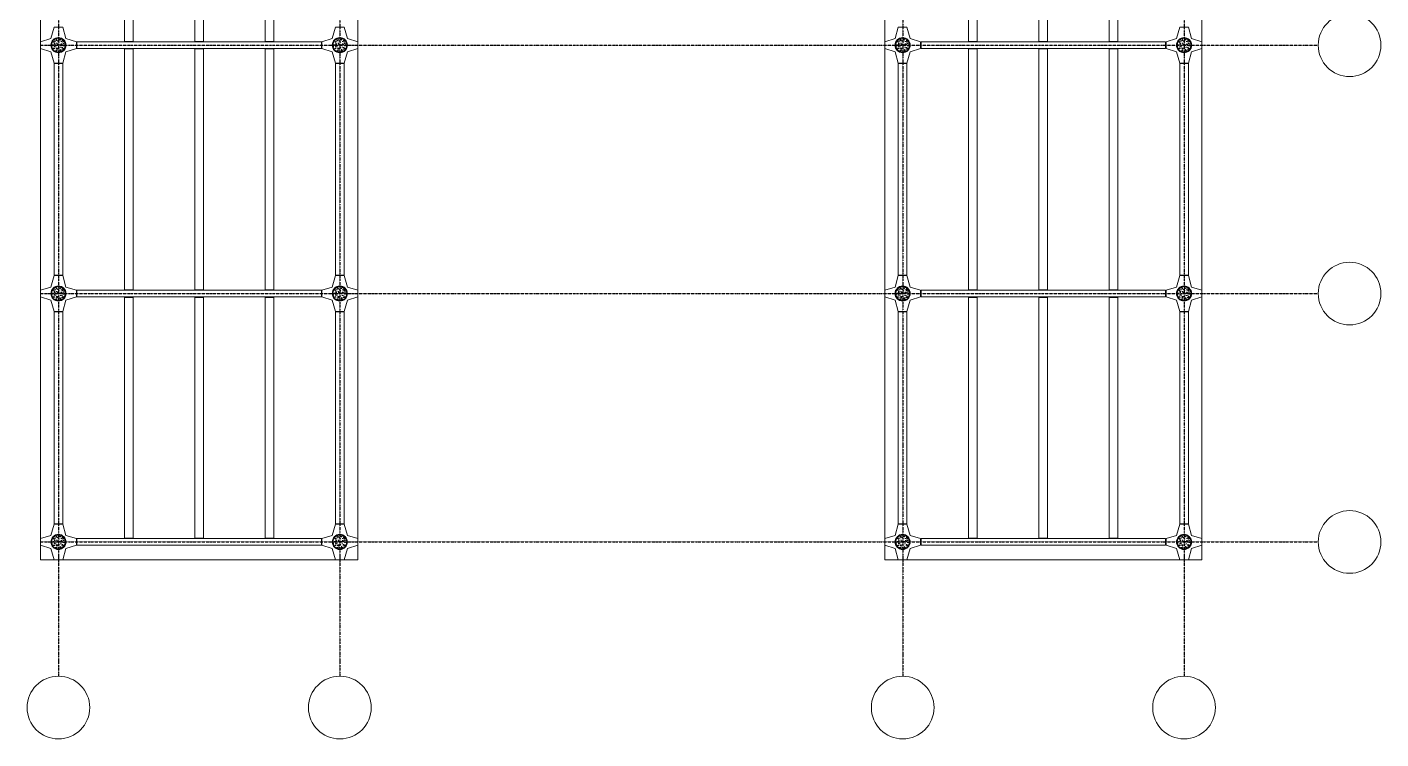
# Model space of a CAD drawing. Header units: millimetres. Extents: x -6949 to 305728, y -55091 to 76684.
# Drawn here: x 164678 to 205569, y -4653 to 16840 of the extents above; entities that cross this region are included whole.
import ezdxf

# ---------------------------------------------------------------- set-up
doc = ezdxf.new("R2010")
doc.units = ezdxf.units.MM
doc.linetypes.add('TRATTO-PUNTO', pattern=[1, 0.5, -0.25, 0, -0.25])
for name, color, linetype, lineweight in [('armatura', 1, 'Continuous', 15), ('cemento', 253, 'Continuous', 9), ('piastra', 30, 'Continuous', 18), ('S-BEAM', 5, 'Continuous', 18), ('S-COLS', 7, 'Continuous', 18), ('solaio', 252, 'Continuous', 9)]:
    doc.layers.add(name, color=color, linetype=linetype, lineweight=lineweight)
doc.layers.add('griglie', color=6, linetype='TRATTO-PUNTO')

# ---------------------------------------------------------------- blocks, each defined once
blk = doc.blocks.new('*U84')
blk.add_circle((0, 0), 8)
blk = doc.blocks.new('*U85')
at = {"layer": 'armatura', "color": 0, "linetype": 'ByBlock', "lineweight": -2, "transparency": 16777216}
for p, rotation in [((17391, -55181), 323.9999999999998), ((17476, -55119), 287.9999999999999), ((17582, -55119), 251.9999999999999), ((17667, -55181), 215.9999999999999), ((17391, -55381), 35.99999999999999), ((17476, -55443), 71.99999999999996), ((17582, -55443), 108), ((17667, -55381), 143.9999999999999), ((17700, -55281), 180)]:
    blk.add_blockref('*U84', p, dxfattribs=dict(at, rotation=rotation))
blk.add_blockref('*U84', (17359, -55281), dxfattribs=at)
blk = doc.blocks.new('*U252')
blk.add_circle((0, 0), 8)
blk = doc.blocks.new('*U253')
at = {"layer": 'armatura', "color": 0, "linetype": 'ByBlock', "lineweight": -2, "transparency": 16777216}
for p, rotation in [((17391, -55181), 323.9999999999998), ((17476, -55119), 287.9999999999999), ((17582, -55119), 251.9999999999999), ((17667, -55181), 215.9999999999999), ((17391, -55381), 35.99999999999999), ((17476, -55443), 71.99999999999996), ((17582, -55443), 108), ((17667, -55381), 143.9999999999999), ((17700, -55281), 180)]:
    blk.add_blockref('*U252', p, dxfattribs=dict(at, rotation=rotation))
blk.add_blockref('*U252', (17359, -55281), dxfattribs=at)
blk = doc.blocks.new('*U254')
blk.add_circle((0, 0), 8)
blk = doc.blocks.new('*U255')
at = {"layer": 'armatura', "color": 0, "linetype": 'ByBlock', "lineweight": -2, "transparency": 16777216}
for p, rotation in [((17391, -55181), 323.9999999999998), ((17476, -55119), 287.9999999999999), ((17582, -55119), 251.9999999999999), ((17667, -55181), 215.9999999999999), ((17391, -55381), 35.99999999999999), ((17476, -55443), 71.99999999999996), ((17582, -55443), 108), ((17667, -55381), 143.9999999999999), ((17700, -55281), 180)]:
    blk.add_blockref('*U254', p, dxfattribs=dict(at, rotation=rotation))
blk.add_blockref('*U254', (17359, -55281), dxfattribs=at)
blk = doc.blocks.new('*U256')
blk.add_circle((0, 0), 8)
blk = doc.blocks.new('*U257')
at = {"layer": 'armatura', "color": 0, "linetype": 'ByBlock', "lineweight": -2, "transparency": 16777216}
for p, rotation in [((17391, -55181), 323.9999999999998), ((17476, -55119), 287.9999999999999), ((17582, -55119), 251.9999999999999), ((17667, -55181), 215.9999999999999), ((17391, -55381), 35.99999999999999), ((17476, -55443), 71.99999999999996), ((17582, -55443), 108), ((17667, -55381), 143.9999999999999), ((17700, -55281), 180)]:
    blk.add_blockref('*U256', p, dxfattribs=dict(at, rotation=rotation))
blk.add_blockref('*U256', (17359, -55281), dxfattribs=at)
blk = doc.blocks.new('*U258')
blk.add_circle((0, 0), 8)
blk = doc.blocks.new('*U259')
at = {"layer": 'armatura', "color": 0, "linetype": 'ByBlock', "lineweight": -2, "transparency": 16777216}
for p, rotation in [((17391, -55181), 323.9999999999998), ((17476, -55119), 287.9999999999999), ((17582, -55119), 251.9999999999999), ((17667, -55181), 215.9999999999999), ((17391, -55381), 35.99999999999999), ((17476, -55443), 71.99999999999996), ((17582, -55443), 108), ((17667, -55381), 143.9999999999999), ((17700, -55281), 180)]:
    blk.add_blockref('*U258', p, dxfattribs=dict(at, rotation=rotation))
blk.add_blockref('*U258', (17359, -55281), dxfattribs=at)
blk = doc.blocks.new('*U260')
blk.add_circle((0, 0), 8)
blk = doc.blocks.new('*U261')
at = {"layer": 'armatura', "color": 0, "linetype": 'ByBlock', "lineweight": -2, "transparency": 16777216}
for p, rotation in [((17391, -55181), 323.9999999999998), ((17476, -55119), 287.9999999999999), ((17582, -55119), 251.9999999999999), ((17667, -55181), 215.9999999999999), ((17391, -55381), 35.99999999999999), ((17476, -55443), 71.99999999999996), ((17582, -55443), 108), ((17667, -55381), 143.9999999999999), ((17700, -55281), 180)]:
    blk.add_blockref('*U260', p, dxfattribs=dict(at, rotation=rotation))
blk.add_blockref('*U260', (17359, -55281), dxfattribs=at)
blk = doc.blocks.new('*U288')
blk.add_circle((0, 0), 8)
blk = doc.blocks.new('*U289')
at = {"layer": 'armatura', "color": 0, "linetype": 'ByBlock', "lineweight": -2, "transparency": 16777216}
for p, rotation in [((17391, -55181), 323.9999999999998), ((17476, -55119), 287.9999999999999), ((17582, -55119), 251.9999999999999), ((17667, -55181), 215.9999999999999), ((17391, -55381), 35.99999999999999), ((17476, -55443), 71.99999999999996), ((17582, -55443), 108), ((17667, -55381), 143.9999999999999), ((17700, -55281), 180)]:
    blk.add_blockref('*U288', p, dxfattribs=dict(at, rotation=rotation))
blk.add_blockref('*U288', (17359, -55281), dxfattribs=at)
blk = doc.blocks.new('*U274')
blk.add_circle((0, 0), 8)
blk = doc.blocks.new('*U275')
at = {"layer": 'armatura', "color": 0, "linetype": 'ByBlock', "lineweight": -2, "transparency": 16777216}
for p, rotation in [((17391, -55181), 323.9999999999998), ((17476, -55119), 287.9999999999999), ((17582, -55119), 251.9999999999999), ((17667, -55181), 215.9999999999999), ((17391, -55381), 35.99999999999999), ((17476, -55443), 71.99999999999996), ((17582, -55443), 108), ((17667, -55381), 143.9999999999999), ((17700, -55281), 180)]:
    blk.add_blockref('*U274', p, dxfattribs=dict(at, rotation=rotation))
blk.add_blockref('*U274', (17359, -55281), dxfattribs=at)
blk = doc.blocks.new('*U276')
blk.add_circle((0, 0), 8)
blk = doc.blocks.new('*U277')
at = {"layer": 'armatura', "color": 0, "linetype": 'ByBlock', "lineweight": -2, "transparency": 16777216}
for p, rotation in [((17391, -55181), 323.9999999999998), ((17476, -55119), 287.9999999999999), ((17582, -55119), 251.9999999999999), ((17667, -55181), 215.9999999999999), ((17391, -55381), 35.99999999999999), ((17476, -55443), 71.99999999999996), ((17582, -55443), 108), ((17667, -55381), 143.9999999999999), ((17700, -55281), 180)]:
    blk.add_blockref('*U276', p, dxfattribs=dict(at, rotation=rotation))
blk.add_blockref('*U276', (17359, -55281), dxfattribs=at)
blk = doc.blocks.new('*U278')
blk.add_circle((0, 0), 8)
blk = doc.blocks.new('*U279')
at = {"layer": 'armatura', "color": 0, "linetype": 'ByBlock', "lineweight": -2, "transparency": 16777216}
for p, rotation in [((17391, -55181), 323.9999999999998), ((17476, -55119), 287.9999999999999), ((17582, -55119), 251.9999999999999), ((17667, -55181), 215.9999999999999), ((17391, -55381), 35.99999999999999), ((17476, -55443), 71.99999999999996), ((17582, -55443), 108), ((17667, -55381), 143.9999999999999), ((17700, -55281), 180)]:
    blk.add_blockref('*U278', p, dxfattribs=dict(at, rotation=rotation))
blk.add_blockref('*U278', (17359, -55281), dxfattribs=at)
blk = doc.blocks.new('*U280')
blk.add_circle((0, 0), 8)
blk = doc.blocks.new('*U281')
at = {"layer": 'armatura', "color": 0, "linetype": 'ByBlock', "lineweight": -2, "transparency": 16777216}
for p, rotation in [((17391, -55181), 323.9999999999998), ((17476, -55119), 287.9999999999999), ((17582, -55119), 251.9999999999999), ((17667, -55181), 215.9999999999999), ((17391, -55381), 35.99999999999999), ((17476, -55443), 71.99999999999996), ((17582, -55443), 108), ((17667, -55381), 143.9999999999999), ((17700, -55281), 180)]:
    blk.add_blockref('*U280', p, dxfattribs=dict(at, rotation=rotation))
blk.add_blockref('*U280', (17359, -55281), dxfattribs=at)
blk = doc.blocks.new('*U282')
blk.add_circle((0, 0), 8)
blk = doc.blocks.new('*U283')
at = {"layer": 'armatura', "color": 0, "linetype": 'ByBlock', "lineweight": -2, "transparency": 16777216}
for p, rotation in [((17391, -55181), 323.9999999999998), ((17476, -55119), 287.9999999999999), ((17582, -55119), 251.9999999999999), ((17667, -55181), 215.9999999999999), ((17391, -55381), 35.99999999999999), ((17476, -55443), 71.99999999999996), ((17582, -55443), 108), ((17667, -55381), 143.9999999999999), ((17700, -55281), 180)]:
    blk.add_blockref('*U282', p, dxfattribs=dict(at, rotation=rotation))
blk.add_blockref('*U282', (17359, -55281), dxfattribs=at)
blk = doc.blocks.new('*U298')
at = {"true_color": 0xc7c8ca}
h = blk.add_hatch(color=9, dxfattribs=at)
h.dxf.hatch_style = 1
h.paths.add_polyline_path([(-229, 0, 1), (229, 0, 1)])
h.paths.add_polyline_path([(-209, 0, -1), (209, 0, -1)], flags=16)
h.paths.add_polyline_path([(-146, -100, -1), (-130, -100, -1)], flags=0)
h.paths.add_polyline_path([(-179, 0, -1), (-163, 0, -1)], flags=0)
h.paths.add_polyline_path([(-61, -162, -1), (-45, -162, -1)], flags=0)
h.paths.add_polyline_path([(-146, 100, -1), (-130, 100, -1)], flags=0)
h.paths.add_polyline_path([(45, -162, -1), (61, -162, -1)], flags=0)
h.paths.add_polyline_path([(-61, 162, -1), (-45, 162, -1)], flags=0)
h.paths.add_polyline_path([(130, -100, -1), (146, -100, -1)], flags=0)
h.paths.add_polyline_path([(45, 162, -1), (61, 162, -1)], flags=0)
h.paths.add_polyline_path([(163, 0, -1), (179, 0, -1)], flags=0)
h.paths.add_polyline_path([(130, 100, -1), (146, 100, -1)], flags=0)
blk = doc.blocks.new('*U299')
at = {"layer": 'piastra', "color": 0, "linetype": 'ByBlock', "lineweight": -2, "transparency": 16777216}
for p in [(0, 37500), (8500, 37500), (0, 30000), (8500, 30000), (0, 22500), (8500, 22500), (0, 15000), (8500, 15000), (0, 7500), (8500, 7500), (0, 0), (8500, 0)]:
    blk.add_blockref('*U298', p, dxfattribs=at)
blk = doc.blocks.new('*U300')
at = {"true_color": 0xc7c8ca}
h = blk.add_hatch(color=9, dxfattribs=at)
h.dxf.hatch_style = 1
h.paths.add_polyline_path([(-229, 0, 1), (229, 0, 1)])
h.paths.add_polyline_path([(-209, 0, -1), (209, 0, -1)], flags=16)
h.paths.add_polyline_path([(-146, -100, -1), (-130, -100, -1)], flags=0)
h.paths.add_polyline_path([(-179, 0, -1), (-163, 0, -1)], flags=0)
h.paths.add_polyline_path([(-61, -162, -1), (-45, -162, -1)], flags=0)
h.paths.add_polyline_path([(-146, 100, -1), (-130, 100, -1)], flags=0)
h.paths.add_polyline_path([(45, -162, -1), (61, -162, -1)], flags=0)
h.paths.add_polyline_path([(-61, 162, -1), (-45, 162, -1)], flags=0)
h.paths.add_polyline_path([(130, -100, -1), (146, -100, -1)], flags=0)
h.paths.add_polyline_path([(45, 162, -1), (61, 162, -1)], flags=0)
h.paths.add_polyline_path([(163, 0, -1), (179, 0, -1)], flags=0)
h.paths.add_polyline_path([(130, 100, -1), (146, 100, -1)], flags=0)
blk = doc.blocks.new('*U301')
at = {"layer": 'piastra', "color": 0, "linetype": 'ByBlock', "lineweight": -2, "transparency": 16777216}
for p in [(0, 37500), (8500, 37500), (0, 30000), (8500, 30000), (0, 22500), (8500, 22500), (0, 15000), (8500, 15000), (0, 7500), (8500, 7500), (0, 0), (8500, 0)]:
    blk.add_blockref('*U300', p, dxfattribs=at)

msp = doc.modelspace()

# ---------------------------------------------------------------- hatches: boundary and pattern name
at = {"layer": 'cemento'}
h = msp.add_hatch(dxfattribs=at)
h.set_pattern_fill('AR-CONC', color=256, angle=48)
h.set_pattern_definition([(98, (2623.7, 15939.3), (133.75039, 124.72426), [19.05, -209.55]), (43, (2623.7, 15939.3), (-165.56536, 101.65102), [15.24, -167.64058]), (148.45144, (2634.84, 15949.69), (-31.81497, 226.37527), [16.19, -178.09024]), (94.1842, (2585.94, 15973.29), (212.63082, 173.31918), [28.575, -314.325]), (144.63556, (2603.66, 15987.73), (-25.01907, 341.98605), [24.285, -267.1356]), (39.18415, (2585.94, 15973.29), (-25.01907, 341.98605), [22.85997, -251.45973]), (69, (2612.38, 15983.66), (177.44768, 44.24268), [19.05, -209.55]), (14, (2612.38, 15983.66), (-95.5247, 169.17366), [15.24, -167.64]), (119.45145, (2627.17, 15987.35), (81.92298, 213.41634), [16.19, -178.08994]), (85.5, (2623.696, 15939.294), (-60.76996, 58.873644), [0, -165.608, 0, -170.18, 0, -168.275]), (55.5, (2623.7, 15939.29), (-29.737594, 116.690575), [0, -97.028, 0, -161.798, 0, -64.135]), (15.5, (2585.795, 15897.2), (94.985104, 96.93017), [0, -63.5, 0, -198.12, 0, -262.89]), (5.5, (2568.8, 15878.32), (80.2222, 127.09508), [0, -82.55, 0, -131.572, 0, -186.69])])
h.paths.add_polyline_path([(165416.3069, 16293.6191, 1), (165833.3069, 16293.6191, 1)])
h.paths.add_polyline_path([(165478.8695, 16193.4017, -1), (165494.8695, 16193.4017, -1)], flags=16)
h.paths.add_polyline_path([(165446.3069, 16293.6191, -1), (165462.3069, 16293.6191, -1)], flags=16)
h.paths.add_polyline_path([(165564.1195, 16131.464, -1), (165580.1195, 16131.464, -1)], flags=16)
h.paths.add_polyline_path([(165478.8695, 16393.8365, -1), (165494.8695, 16393.8365, -1)], flags=16)
h.paths.add_polyline_path([(165669.4943, 16131.464, -1), (165685.4943, 16131.464, -1)], flags=16)
h.paths.add_polyline_path([(165564.1195, 16455.7742, -1), (165580.1195, 16455.7742, -1)], flags=16)
h.paths.add_polyline_path([(165754.7443, 16193.4017, -1), (165770.7443, 16193.4017, -1)], flags=16)
h.paths.add_polyline_path([(165669.4943, 16455.7742, -1), (165685.4943, 16455.7742, -1)], flags=16)
h.paths.add_polyline_path([(165787.3069, 16293.6191, -1), (165803.3069, 16293.6191, -1)], flags=16)
h.paths.add_polyline_path([(165754.7443, 16393.8365, -1), (165770.7443, 16393.8365, -1)], flags=16)
h = msp.add_hatch(dxfattribs=at)
h.set_pattern_fill('AR-CONC', color=256, angle=48)
h.set_pattern_definition([(98, (11123.7, 15939.3), (133.75039, 124.72426), [19.05, -209.55]), (43, (11123.7, 15939.3), (-165.56536, 101.65102), [15.24, -167.64058]), (148.45144, (11134.84, 15949.69), (-31.81497, 226.37527), [16.19, -178.09024]), (94.1842, (11085.94, 15973.29), (212.63082, 173.31918), [28.575, -314.325]), (144.63556, (11103.66, 15987.73), (-25.01907, 341.98605), [24.285, -267.1356]), (39.18415, (11085.94, 15973.29), (-25.01907, 341.98605), [22.85997, -251.45973]), (69, (11112.38, 15983.66), (177.44768, 44.24268), [19.05, -209.55]), (14, (11112.38, 15983.66), (-95.5247, 169.17366), [15.24, -167.64]), (119.45145, (11127.17, 15987.35), (81.92298, 213.41634), [16.19, -178.08994]), (85.5, (11123.696, 15939.294), (-60.76996, 58.873644), [0, -165.608, 0, -170.18, 0, -168.275]), (55.5, (11123.7, 15939.29), (-29.737594, 116.690575), [0, -97.028, 0, -161.798, 0, -64.135]), (15.5, (11085.795, 15897.2), (94.985104, 96.93017), [0, -63.5, 0, -198.12, 0, -262.89]), (5.5, (11068.8, 15878.32), (80.2222, 127.09508), [0, -82.55, 0, -131.572, 0, -186.69])])
h.paths.add_polyline_path([(173916.3071, 16293.6191, 1), (174333.3071, 16293.6191, 1)])
h.paths.add_polyline_path([(173978.8698, 16193.4017, -1), (173994.8698, 16193.4017, -1)], flags=16)
h.paths.add_polyline_path([(173946.3071, 16293.6191, -1), (173962.3071, 16293.6191, -1)], flags=16)
h.paths.add_polyline_path([(174064.1198, 16131.464, -1), (174080.1198, 16131.464, -1)], flags=16)
h.paths.add_polyline_path([(173978.8698, 16393.8365, -1), (173994.8698, 16393.8365, -1)], flags=16)
h.paths.add_polyline_path([(174169.4945, 16131.464, -1), (174185.4945, 16131.464, -1)], flags=16)
h.paths.add_polyline_path([(174064.1198, 16455.7742, -1), (174080.1198, 16455.7742, -1)], flags=16)
h.paths.add_polyline_path([(174254.7445, 16193.4017, -1), (174270.7445, 16193.4017, -1)], flags=16)
h.paths.add_polyline_path([(174169.4945, 16455.7742, -1), (174185.4945, 16455.7742, -1)], flags=16)
h.paths.add_polyline_path([(174287.3071, 16293.6191, -1), (174303.3071, 16293.6191, -1)], flags=16)
h.paths.add_polyline_path([(174254.7445, 16393.8365, -1), (174270.7445, 16393.8365, -1)], flags=16)
h = msp.add_hatch(dxfattribs=at)
h.set_pattern_fill('AR-CONC', color=256, angle=48)
h.set_pattern_definition([(98, (28121.22, 15939.3), (133.75039, 124.72426), [19.05, -209.55]), (43, (28121.22, 15939.3), (-165.56536, 101.65102), [15.24, -167.64058]), (148.45144, (28132.37, 15949.69), (-31.81497, 226.37527), [16.19, -178.09024]), (94.1842, (28083.47, 15973.29), (212.63082, 173.31918), [28.575, -314.325]), (144.63556, (28101.2, 15987.73), (-25.01907, 341.98605), [24.285, -267.1356]), (39.18415, (28083.47, 15973.29), (-25.01907, 341.98605), [22.85997, -251.45973]), (69, (28109.9, 15983.66), (177.44768, 44.24268), [19.05, -209.55]), (14, (28109.9, 15983.66), (-95.5247, 169.17366), [15.24, -167.64]), (119.45145, (28124.69, 15987.35), (81.92298, 213.41634), [16.19, -178.08994]), (85.5, (28121.22, 15939.294), (-60.76996, 58.873644), [0, -165.608, 0, -170.18, 0, -168.275]), (55.5, (28121.22, 15939.29), (-29.737594, 116.690575), [0, -97.028, 0, -161.798, 0, -64.135]), (15.5, (28083.32, 15897.2), (94.985104, 96.93017), [0, -63.5, 0, -198.12, 0, -262.89]), (5.5, (28066.32, 15878.32), (80.2222, 127.09508), [0, -82.55, 0, -131.572, 0, -186.69])])
h.paths.add_polyline_path([(190913.8307, 16293.6191, 1), (191330.8307, 16293.6191, 1)])
h.paths.add_polyline_path([(190976.3933, 16193.4017, -1), (190992.3933, 16193.4017, -1)], flags=16)
h.paths.add_polyline_path([(190943.8307, 16293.6191, -1), (190959.8307, 16293.6191, -1)], flags=16)
h.paths.add_polyline_path([(191061.6433, 16131.464, -1), (191077.6433, 16131.464, -1)], flags=16)
h.paths.add_polyline_path([(190976.3933, 16393.8365, -1), (190992.3933, 16393.8365, -1)], flags=16)
h.paths.add_polyline_path([(191167.0181, 16131.464, -1), (191183.0181, 16131.464, -1)], flags=16)
h.paths.add_polyline_path([(191061.6433, 16455.7742, -1), (191077.6433, 16455.7742, -1)], flags=16)
h.paths.add_polyline_path([(191252.2681, 16193.4017, -1), (191268.2681, 16193.4017, -1)], flags=16)
h.paths.add_polyline_path([(191167.0181, 16455.7742, -1), (191183.0181, 16455.7742, -1)], flags=16)
h.paths.add_polyline_path([(191284.8307, 16293.6191, -1), (191300.8307, 16293.6191, -1)], flags=16)
h.paths.add_polyline_path([(191252.2681, 16393.8365, -1), (191268.2681, 16393.8365, -1)], flags=16)
h = msp.add_hatch(dxfattribs=at)
h.set_pattern_fill('AR-CONC', color=256, angle=48)
h.set_pattern_definition([(98, (36621.22, 15939.3), (133.75039, 124.72426), [19.05, -209.55]), (43, (36621.22, 15939.3), (-165.56536, 101.65102), [15.24, -167.64058]), (148.45144, (36632.37, 15949.69), (-31.81497, 226.37527), [16.19, -178.09024]), (94.1842, (36583.47, 15973.29), (212.63082, 173.31918), [28.575, -314.325]), (144.63556, (36601.2, 15987.73), (-25.01907, 341.98605), [24.285, -267.1356]), (39.18415, (36583.47, 15973.29), (-25.01907, 341.98605), [22.85997, -251.45973]), (69, (36609.9, 15983.66), (177.44768, 44.24268), [19.05, -209.55]), (14, (36609.9, 15983.66), (-95.5247, 169.17366), [15.24, -167.64]), (119.45145, (36624.69, 15987.35), (81.92298, 213.41634), [16.19, -178.08994]), (85.5, (36621.22, 15939.294), (-60.76996, 58.873644), [0, -165.608, 0, -170.18, 0, -168.275]), (55.5, (36621.22, 15939.29), (-29.737594, 116.690575), [0, -97.028, 0, -161.798, 0, -64.135]), (15.5, (36583.32, 15897.2), (94.985104, 96.93017), [0, -63.5, 0, -198.12, 0, -262.89]), (5.5, (36566.32, 15878.32), (80.2222, 127.09508), [0, -82.55, 0, -131.572, 0, -186.69])])
h.paths.add_polyline_path([(199413.831, 16293.6191, 1), (199830.831, 16293.6191, 1)])
h.paths.add_polyline_path([(199476.3936, 16193.4017, -1), (199492.3936, 16193.4017, -1)], flags=16)
h.paths.add_polyline_path([(199443.831, 16293.6191, -1), (199459.831, 16293.6191, -1)], flags=16)
h.paths.add_polyline_path([(199561.6436, 16131.464, -1), (199577.6436, 16131.464, -1)], flags=16)
h.paths.add_polyline_path([(199476.3936, 16393.8365, -1), (199492.3936, 16393.8365, -1)], flags=16)
h.paths.add_polyline_path([(199667.0184, 16131.464, -1), (199683.0184, 16131.464, -1)], flags=16)
h.paths.add_polyline_path([(199561.6436, 16455.7742, -1), (199577.6436, 16455.7742, -1)], flags=16)
h.paths.add_polyline_path([(199752.2684, 16193.4017, -1), (199768.2684, 16193.4017, -1)], flags=16)
h.paths.add_polyline_path([(199667.0184, 16455.7742, -1), (199683.0184, 16455.7742, -1)], flags=16)
h.paths.add_polyline_path([(199784.831, 16293.6191, -1), (199800.831, 16293.6191, -1)], flags=16)
h.paths.add_polyline_path([(199752.2684, 16393.8365, -1), (199768.2684, 16393.8365, -1)], flags=16)
h = msp.add_hatch(dxfattribs=at)
h.set_pattern_fill('AR-CONC', color=256, angle=48)
h.set_pattern_definition([(98, (2623.7, 8439.3), (133.75039, 124.72426), [19.05, -209.55]), (43, (2623.7, 8439.3), (-165.56536, 101.65102), [15.24, -167.64058]), (148.45144, (2634.84, 8449.69), (-31.81497, 226.37527), [16.19, -178.09024]), (94.1842, (2585.94, 8473.29), (212.63082, 173.31918), [28.575, -314.325]), (144.63556, (2603.66, 8487.73), (-25.01907, 341.98605), [24.285, -267.1356]), (39.18415, (2585.94, 8473.29), (-25.01907, 341.98605), [22.85997, -251.45973]), (69, (2612.38, 8483.66), (177.44768, 44.24268), [19.05, -209.55]), (14, (2612.38, 8483.66), (-95.5247, 169.17366), [15.24, -167.64]), (119.45145, (2627.17, 8487.35), (81.92298, 213.41634), [16.19, -178.08994]), (85.5, (2623.696, 8439.294), (-60.76996, 58.873644), [0, -165.608, 0, -170.18, 0, -168.275]), (55.5, (2623.7, 8439.29), (-29.737594, 116.690575), [0, -97.028, 0, -161.798, 0, -64.135]), (15.5, (2585.795, 8397.2), (94.985104, 96.93017), [0, -63.5, 0, -198.12, 0, -262.89]), (5.5, (2568.8, 8378.32), (80.2222, 127.09508), [0, -82.55, 0, -131.572, 0, -186.69])])
h.paths.add_polyline_path([(165416.3069, 8793.6189, 1), (165833.3069, 8793.6189, 1)])
h.paths.add_polyline_path([(165478.8695, 8693.4015, -1), (165494.8695, 8693.4015, -1)], flags=16)
h.paths.add_polyline_path([(165446.3069, 8793.6189, -1), (165462.3069, 8793.6189, -1)], flags=16)
h.paths.add_polyline_path([(165564.1195, 8631.4637, -1), (165580.1195, 8631.4637, -1)], flags=16)
h.paths.add_polyline_path([(165478.8695, 8893.8362, -1), (165494.8695, 8893.8362, -1)], flags=16)
h.paths.add_polyline_path([(165669.4943, 8631.4637, -1), (165685.4943, 8631.4637, -1)], flags=16)
h.paths.add_polyline_path([(165564.1195, 8955.774, -1), (165580.1195, 8955.774, -1)], flags=16)
h.paths.add_polyline_path([(165754.7443, 8693.4015, -1), (165770.7443, 8693.4015, -1)], flags=16)
h.paths.add_polyline_path([(165669.4943, 8955.774, -1), (165685.4943, 8955.774, -1)], flags=16)
h.paths.add_polyline_path([(165787.3069, 8793.6189, -1), (165803.3069, 8793.6189, -1)], flags=16)
h.paths.add_polyline_path([(165754.7443, 8893.8362, -1), (165770.7443, 8893.8362, -1)], flags=16)
h = msp.add_hatch(dxfattribs=at)
h.set_pattern_fill('AR-CONC', color=256, angle=48)
h.set_pattern_definition([(98, (11123.7, 8439.3), (133.75039, 124.72426), [19.05, -209.55]), (43, (11123.7, 8439.3), (-165.56536, 101.65102), [15.24, -167.64058]), (148.45144, (11134.84, 8449.69), (-31.81497, 226.37527), [16.19, -178.09024]), (94.1842, (11085.94, 8473.29), (212.63082, 173.31918), [28.575, -314.325]), (144.63556, (11103.66, 8487.73), (-25.01907, 341.98605), [24.285, -267.1356]), (39.18415, (11085.94, 8473.29), (-25.01907, 341.98605), [22.85997, -251.45973]), (69, (11112.38, 8483.66), (177.44768, 44.24268), [19.05, -209.55]), (14, (11112.38, 8483.66), (-95.5247, 169.17366), [15.24, -167.64]), (119.45145, (11127.17, 8487.35), (81.92298, 213.41634), [16.19, -178.08994]), (85.5, (11123.696, 8439.294), (-60.76996, 58.873644), [0, -165.608, 0, -170.18, 0, -168.275]), (55.5, (11123.7, 8439.29), (-29.737594, 116.690575), [0, -97.028, 0, -161.798, 0, -64.135]), (15.5, (11085.795, 8397.2), (94.985104, 96.93017), [0, -63.5, 0, -198.12, 0, -262.89]), (5.5, (11068.8, 8378.32), (80.2222, 127.09508), [0, -82.55, 0, -131.572, 0, -186.69])])
h.paths.add_polyline_path([(173916.3071, 8793.6189, 1), (174333.3071, 8793.6189, 1)])
h.paths.add_polyline_path([(173978.8698, 8693.4015, -1), (173994.8698, 8693.4015, -1)], flags=16)
h.paths.add_polyline_path([(173946.3071, 8793.6189, -1), (173962.3071, 8793.6189, -1)], flags=16)
h.paths.add_polyline_path([(174064.1198, 8631.4637, -1), (174080.1198, 8631.4637, -1)], flags=16)
h.paths.add_polyline_path([(173978.8698, 8893.8362, -1), (173994.8698, 8893.8362, -1)], flags=16)
h.paths.add_polyline_path([(174169.4945, 8631.4637, -1), (174185.4945, 8631.4637, -1)], flags=16)
h.paths.add_polyline_path([(174064.1198, 8955.774, -1), (174080.1198, 8955.774, -1)], flags=16)
h.paths.add_polyline_path([(174254.7445, 8693.4015, -1), (174270.7445, 8693.4015, -1)], flags=16)
h.paths.add_polyline_path([(174169.4945, 8955.774, -1), (174185.4945, 8955.774, -1)], flags=16)
h.paths.add_polyline_path([(174287.3071, 8793.6189, -1), (174303.3071, 8793.6189, -1)], flags=16)
h.paths.add_polyline_path([(174254.7445, 8893.8362, -1), (174270.7445, 8893.8362, -1)], flags=16)
h = msp.add_hatch(dxfattribs=at)
h.set_pattern_fill('AR-CONC', color=256, angle=48)
h.set_pattern_definition([(98, (28121.22, 8439.3), (133.75039, 124.72426), [19.05, -209.55]), (43, (28121.22, 8439.3), (-165.56536, 101.65102), [15.24, -167.64058]), (148.45144, (28132.37, 8449.69), (-31.81497, 226.37527), [16.19, -178.09024]), (94.1842, (28083.47, 8473.29), (212.63082, 173.31918), [28.575, -314.325]), (144.63556, (28101.2, 8487.73), (-25.01907, 341.98605), [24.285, -267.1356]), (39.18415, (28083.47, 8473.29), (-25.01907, 341.98605), [22.85997, -251.45973]), (69, (28109.9, 8483.66), (177.44768, 44.24268), [19.05, -209.55]), (14, (28109.9, 8483.66), (-95.5247, 169.17366), [15.24, -167.64]), (119.45145, (28124.69, 8487.35), (81.92298, 213.41634), [16.19, -178.08994]), (85.5, (28121.22, 8439.294), (-60.76996, 58.873644), [0, -165.608, 0, -170.18, 0, -168.275]), (55.5, (28121.22, 8439.29), (-29.737594, 116.690575), [0, -97.028, 0, -161.798, 0, -64.135]), (15.5, (28083.32, 8397.2), (94.985104, 96.93017), [0, -63.5, 0, -198.12, 0, -262.89]), (5.5, (28066.32, 8378.32), (80.2222, 127.09508), [0, -82.55, 0, -131.572, 0, -186.69])])
h.paths.add_polyline_path([(190913.8307, 8793.6189, 1), (191330.8307, 8793.6189, 1)])
h.paths.add_polyline_path([(190976.3933, 8693.4015, -1), (190992.3933, 8693.4015, -1)], flags=16)
h.paths.add_polyline_path([(190943.8307, 8793.6189, -1), (190959.8307, 8793.6189, -1)], flags=16)
h.paths.add_polyline_path([(191061.6433, 8631.4637, -1), (191077.6433, 8631.4637, -1)], flags=16)
h.paths.add_polyline_path([(190976.3933, 8893.8362, -1), (190992.3933, 8893.8362, -1)], flags=16)
h.paths.add_polyline_path([(191167.0181, 8631.4637, -1), (191183.0181, 8631.4637, -1)], flags=16)
h.paths.add_polyline_path([(191061.6433, 8955.774, -1), (191077.6433, 8955.774, -1)], flags=16)
h.paths.add_polyline_path([(191252.2681, 8693.4015, -1), (191268.2681, 8693.4015, -1)], flags=16)
h.paths.add_polyline_path([(191167.0181, 8955.774, -1), (191183.0181, 8955.774, -1)], flags=16)
h.paths.add_polyline_path([(191284.8307, 8793.6189, -1), (191300.8307, 8793.6189, -1)], flags=16)
h.paths.add_polyline_path([(191252.2681, 8893.8362, -1), (191268.2681, 8893.8362, -1)], flags=16)
h = msp.add_hatch(dxfattribs=at)
h.set_pattern_fill('AR-CONC', color=256, angle=48)
h.set_pattern_definition([(98, (36621.22, 8439.3), (133.75039, 124.72426), [19.05, -209.55]), (43, (36621.22, 8439.3), (-165.56536, 101.65102), [15.24, -167.64058]), (148.45144, (36632.37, 8449.69), (-31.81497, 226.37527), [16.19, -178.09024]), (94.1842, (36583.47, 8473.29), (212.63082, 173.31918), [28.575, -314.325]), (144.63556, (36601.2, 8487.73), (-25.01907, 341.98605), [24.285, -267.1356]), (39.18415, (36583.47, 8473.29), (-25.01907, 341.98605), [22.85997, -251.45973]), (69, (36609.9, 8483.66), (177.44768, 44.24268), [19.05, -209.55]), (14, (36609.9, 8483.66), (-95.5247, 169.17366), [15.24, -167.64]), (119.45145, (36624.69, 8487.35), (81.92298, 213.41634), [16.19, -178.08994]), (85.5, (36621.22, 8439.294), (-60.76996, 58.873644), [0, -165.608, 0, -170.18, 0, -168.275]), (55.5, (36621.22, 8439.29), (-29.737594, 116.690575), [0, -97.028, 0, -161.798, 0, -64.135]), (15.5, (36583.32, 8397.2), (94.985104, 96.93017), [0, -63.5, 0, -198.12, 0, -262.89]), (5.5, (36566.32, 8378.32), (80.2222, 127.09508), [0, -82.55, 0, -131.572, 0, -186.69])])
h.paths.add_polyline_path([(199413.831, 8793.6189, 1), (199830.831, 8793.6189, 1)])
h.paths.add_polyline_path([(199476.3936, 8693.4015, -1), (199492.3936, 8693.4015, -1)], flags=16)
h.paths.add_polyline_path([(199443.831, 8793.6189, -1), (199459.831, 8793.6189, -1)], flags=16)
h.paths.add_polyline_path([(199561.6436, 8631.4637, -1), (199577.6436, 8631.4637, -1)], flags=16)
h.paths.add_polyline_path([(199476.3936, 8893.8362, -1), (199492.3936, 8893.8362, -1)], flags=16)
h.paths.add_polyline_path([(199667.0184, 8631.4637, -1), (199683.0184, 8631.4637, -1)], flags=16)
h.paths.add_polyline_path([(199561.6436, 8955.774, -1), (199577.6436, 8955.774, -1)], flags=16)
h.paths.add_polyline_path([(199752.2684, 8693.4015, -1), (199768.2684, 8693.4015, -1)], flags=16)
h.paths.add_polyline_path([(199667.0184, 8955.774, -1), (199683.0184, 8955.774, -1)], flags=16)
h.paths.add_polyline_path([(199784.831, 8793.6189, -1), (199800.831, 8793.6189, -1)], flags=16)
h.paths.add_polyline_path([(199752.2684, 8893.8362, -1), (199768.2684, 8893.8362, -1)], flags=16)
h = msp.add_hatch(dxfattribs=at)
h.set_pattern_fill('AR-CONC', color=256, angle=48)
h.set_pattern_definition([(98, (2623.7, 939.3), (133.75039, 124.72426), [19.05, -209.55]), (43, (2623.7, 939.3), (-165.56536, 101.65102), [15.24, -167.64058]), (148.45144, (2634.84, 949.69), (-31.81497, 226.37527), [16.19, -178.09024]), (94.1842, (2585.94, 973.29), (212.63082, 173.31918), [28.575, -314.325]), (144.63556, (2603.66, 987.73), (-25.01907, 341.98605), [24.285, -267.1356]), (39.18415, (2585.94, 973.29), (-25.01907, 341.98605), [22.85997, -251.45973]), (69, (2612.38, 983.66), (177.44768, 44.24268), [19.05, -209.55]), (14, (2612.38, 983.66), (-95.5247, 169.17366), [15.24, -167.64]), (119.45145, (2627.17, 987.35), (81.92298, 213.41634), [16.19, -178.08994]), (85.5, (2623.696, 939.293), (-60.76996, 58.873644), [0, -165.608, 0, -170.18, 0, -168.275]), (55.5, (2623.7, 939.29), (-29.737594, 116.690575), [0, -97.028, 0, -161.798, 0, -64.135]), (15.5, (2585.795, 897.2), (94.985104, 96.93017), [0, -63.5, 0, -198.12, 0, -262.89]), (5.5, (2568.8, 878.32), (80.2222, 127.09508), [0, -82.55, 0, -131.572, 0, -186.69])])
h.paths.add_polyline_path([(165416.3069, 1293.6186, 1), (165833.3069, 1293.6186, 1)])
h.paths.add_polyline_path([(165478.8695, 1193.4012, -1), (165494.8695, 1193.4012, -1)], flags=16)
h.paths.add_polyline_path([(165446.3069, 1293.6186, -1), (165462.3069, 1293.6186, -1)], flags=16)
h.paths.add_polyline_path([(165564.1195, 1131.4635, -1), (165580.1195, 1131.4635, -1)], flags=16)
h.paths.add_polyline_path([(165478.8695, 1393.836, -1), (165494.8695, 1393.836, -1)], flags=16)
h.paths.add_polyline_path([(165669.4943, 1131.4635, -1), (165685.4943, 1131.4635, -1)], flags=16)
h.paths.add_polyline_path([(165564.1195, 1455.7738, -1), (165580.1195, 1455.7738, -1)], flags=16)
h.paths.add_polyline_path([(165754.7443, 1193.4012, -1), (165770.7443, 1193.4012, -1)], flags=16)
h.paths.add_polyline_path([(165669.4943, 1455.7738, -1), (165685.4943, 1455.7738, -1)], flags=16)
h.paths.add_polyline_path([(165787.3069, 1293.6186, -1), (165803.3069, 1293.6186, -1)], flags=16)
h.paths.add_polyline_path([(165754.7443, 1393.836, -1), (165770.7443, 1393.836, -1)], flags=16)
h = msp.add_hatch(dxfattribs=at)
h.set_pattern_fill('AR-CONC', color=256, angle=48)
h.set_pattern_definition([(98, (11123.7, 939.3), (133.75039, 124.72426), [19.05, -209.55]), (43, (11123.7, 939.3), (-165.56536, 101.65102), [15.24, -167.64058]), (148.45144, (11134.84, 949.69), (-31.81497, 226.37527), [16.19, -178.09024]), (94.1842, (11085.94, 973.29), (212.63082, 173.31918), [28.575, -314.325]), (144.63556, (11103.66, 987.73), (-25.01907, 341.98605), [24.285, -267.1356]), (39.18415, (11085.94, 973.29), (-25.01907, 341.98605), [22.85997, -251.45973]), (69, (11112.38, 983.66), (177.44768, 44.24268), [19.05, -209.55]), (14, (11112.38, 983.66), (-95.5247, 169.17366), [15.24, -167.64]), (119.45145, (11127.17, 987.35), (81.92298, 213.41634), [16.19, -178.08994]), (85.5, (11123.696, 939.293), (-60.76996, 58.873644), [0, -165.608, 0, -170.18, 0, -168.275]), (55.5, (11123.7, 939.29), (-29.737594, 116.690575), [0, -97.028, 0, -161.798, 0, -64.135]), (15.5, (11085.795, 897.2), (94.985104, 96.93017), [0, -63.5, 0, -198.12, 0, -262.89]), (5.5, (11068.8, 878.32), (80.2222, 127.09508), [0, -82.55, 0, -131.572, 0, -186.69])])
h.paths.add_polyline_path([(173916.3071, 1293.6186, 1), (174333.3071, 1293.6186, 1)])
h.paths.add_polyline_path([(173978.8698, 1193.4012, -1), (173994.8698, 1193.4012, -1)], flags=16)
h.paths.add_polyline_path([(173946.3071, 1293.6186, -1), (173962.3071, 1293.6186, -1)], flags=16)
h.paths.add_polyline_path([(174064.1198, 1131.4635, -1), (174080.1198, 1131.4635, -1)], flags=16)
h.paths.add_polyline_path([(173978.8698, 1393.836, -1), (173994.8698, 1393.836, -1)], flags=16)
h.paths.add_polyline_path([(174169.4945, 1131.4635, -1), (174185.4945, 1131.4635, -1)], flags=16)
h.paths.add_polyline_path([(174064.1198, 1455.7738, -1), (174080.1198, 1455.7738, -1)], flags=16)
h.paths.add_polyline_path([(174254.7445, 1193.4012, -1), (174270.7445, 1193.4012, -1)], flags=16)
h.paths.add_polyline_path([(174169.4945, 1455.7738, -1), (174185.4945, 1455.7738, -1)], flags=16)
h.paths.add_polyline_path([(174287.3071, 1293.6186, -1), (174303.3071, 1293.6186, -1)], flags=16)
h.paths.add_polyline_path([(174254.7445, 1393.836, -1), (174270.7445, 1393.836, -1)], flags=16)
h = msp.add_hatch(dxfattribs=at)
h.set_pattern_fill('AR-CONC', color=256, angle=48)
h.set_pattern_definition([(98, (28121.22, 939.3), (133.75039, 124.72426), [19.05, -209.55]), (43, (28121.22, 939.3), (-165.56536, 101.65102), [15.24, -167.64058]), (148.45144, (28132.37, 949.69), (-31.81497, 226.37527), [16.19, -178.09024]), (94.1842, (28083.47, 973.29), (212.63082, 173.31918), [28.575, -314.325]), (144.63556, (28101.2, 987.73), (-25.01907, 341.98605), [24.285, -267.1356]), (39.18415, (28083.47, 973.29), (-25.01907, 341.98605), [22.85997, -251.45973]), (69, (28109.9, 983.66), (177.44768, 44.24268), [19.05, -209.55]), (14, (28109.9, 983.66), (-95.5247, 169.17366), [15.24, -167.64]), (119.45145, (28124.69, 987.35), (81.92298, 213.41634), [16.19, -178.08994]), (85.5, (28121.22, 939.293), (-60.76996, 58.873644), [0, -165.608, 0, -170.18, 0, -168.275]), (55.5, (28121.22, 939.29), (-29.737594, 116.690575), [0, -97.028, 0, -161.798, 0, -64.135]), (15.5, (28083.32, 897.2), (94.985104, 96.93017), [0, -63.5, 0, -198.12, 0, -262.89]), (5.5, (28066.32, 878.32), (80.2222, 127.09508), [0, -82.55, 0, -131.572, 0, -186.69])])
h.paths.add_polyline_path([(190913.8307, 1293.6186, 1), (191330.8307, 1293.6186, 1)])
h.paths.add_polyline_path([(190976.3933, 1193.4012, -1), (190992.3933, 1193.4012, -1)], flags=16)
h.paths.add_polyline_path([(190943.8307, 1293.6186, -1), (190959.8307, 1293.6186, -1)], flags=16)
h.paths.add_polyline_path([(191061.6433, 1131.4635, -1), (191077.6433, 1131.4635, -1)], flags=16)
h.paths.add_polyline_path([(190976.3933, 1393.836, -1), (190992.3933, 1393.836, -1)], flags=16)
h.paths.add_polyline_path([(191167.0181, 1131.4635, -1), (191183.0181, 1131.4635, -1)], flags=16)
h.paths.add_polyline_path([(191061.6433, 1455.7738, -1), (191077.6433, 1455.7738, -1)], flags=16)
h.paths.add_polyline_path([(191252.2681, 1193.4012, -1), (191268.2681, 1193.4012, -1)], flags=16)
h.paths.add_polyline_path([(191167.0181, 1455.7738, -1), (191183.0181, 1455.7738, -1)], flags=16)
h.paths.add_polyline_path([(191284.8307, 1293.6186, -1), (191300.8307, 1293.6186, -1)], flags=16)
h.paths.add_polyline_path([(191252.2681, 1393.836, -1), (191268.2681, 1393.836, -1)], flags=16)
h = msp.add_hatch(dxfattribs=at)
h.set_pattern_fill('AR-CONC', color=256, angle=48)
h.set_pattern_definition([(98, (36621.22, 939.3), (133.75039, 124.72426), [19.05, -209.55]), (43, (36621.22, 939.3), (-165.56536, 101.65102), [15.24, -167.64058]), (148.45144, (36632.37, 949.69), (-31.81497, 226.37527), [16.19, -178.09024]), (94.1842, (36583.47, 973.29), (212.63082, 173.31918), [28.575, -314.325]), (144.63556, (36601.2, 987.73), (-25.01907, 341.98605), [24.285, -267.1356]), (39.18415, (36583.47, 973.29), (-25.01907, 341.98605), [22.85997, -251.45973]), (69, (36609.9, 983.66), (177.44768, 44.24268), [19.05, -209.55]), (14, (36609.9, 983.66), (-95.5247, 169.17366), [15.24, -167.64]), (119.45145, (36624.69, 987.35), (81.92298, 213.41634), [16.19, -178.08994]), (85.5, (36621.22, 939.293), (-60.76996, 58.873644), [0, -165.608, 0, -170.18, 0, -168.275]), (55.5, (36621.22, 939.29), (-29.737594, 116.690575), [0, -97.028, 0, -161.798, 0, -64.135]), (15.5, (36583.32, 897.2), (94.985104, 96.93017), [0, -63.5, 0, -198.12, 0, -262.89]), (5.5, (36566.32, 878.32), (80.2222, 127.09508), [0, -82.55, 0, -131.572, 0, -186.69])])
h.paths.add_polyline_path([(199413.831, 1293.6186, 1), (199830.831, 1293.6186, 1)])
h.paths.add_polyline_path([(199476.3936, 1193.4012, -1), (199492.3936, 1193.4012, -1)], flags=16)
h.paths.add_polyline_path([(199443.831, 1293.6186, -1), (199459.831, 1293.6186, -1)], flags=16)
h.paths.add_polyline_path([(199561.6436, 1131.4635, -1), (199577.6436, 1131.4635, -1)], flags=16)
h.paths.add_polyline_path([(199476.3936, 1393.836, -1), (199492.3936, 1393.836, -1)], flags=16)
h.paths.add_polyline_path([(199667.0184, 1131.4635, -1), (199683.0184, 1131.4635, -1)], flags=16)
h.paths.add_polyline_path([(199561.6436, 1455.7738, -1), (199577.6436, 1455.7738, -1)], flags=16)
h.paths.add_polyline_path([(199752.2684, 1193.4012, -1), (199768.2684, 1193.4012, -1)], flags=16)
h.paths.add_polyline_path([(199667.0184, 1455.7738, -1), (199683.0184, 1455.7738, -1)], flags=16)
h.paths.add_polyline_path([(199784.831, 1293.6186, -1), (199800.831, 1293.6186, -1)], flags=16)
h.paths.add_polyline_path([(199752.2684, 1393.836, -1), (199768.2684, 1393.836, -1)], flags=16)

# ---------------------------------------------------------------- linework, layer by layer
at = {"layer": 'griglie'}
for points in [[(165624.8069, 39334.6426), (165624.8069, -2759.69)], [(174124.8071, 39334.6426), (174124.8071, -2759.69)], [(191124.8077, 39334.6383), (191124.8077, -2759.69)], [(199622.331, 39334.6426), (199622.331, -2759.69)], [(165083.8856, 16293.4106), (203675.6397, 16293.5989)], [(165083.8856, 8793.4104), (203675.6397, 8793.5988)], [(165083.8856, 1293.6186), (203675.6397, 1293.6186)]]:
    msp.add_lwpolyline(points, dxfattribs=at)
at = {"layer": 'piastra'}
for points in [[(166165.9036, 16193.4106), (166165.9036, 16393.4106), (165852.0267, 16490.5426), (165754.8946, 16834.4196), (165493.2847, 16834.8663), (165397.7626, 16490.5426), (165083.8856, 16393.4106), (165083.8856, 16193.4106), (165397.7626, 16096.2786), (165495.0199, 15751.9579), (165754.8946, 15752.4016), (165852.0267, 16096.2786)], [(174665.9039, 16193.4106), (174665.9039, 16393.4106), (174352.0269, 16490.5426), (174254.8949, 16834.4196), (173993.2849, 16834.8663), (173897.7629, 16490.5426), (173583.8859, 16393.4106), (173583.8859, 16193.4106), (173897.7629, 16096.2786), (173995.0202, 15751.9579), (174254.8949, 15752.4016), (174352.0269, 16096.2786)], [(191663.4275, 16193.4106), (191663.4275, 16393.4106), (191349.5505, 16490.5426), (191252.4185, 16834.4196), (190990.8085, 16834.8663), (190895.2865, 16490.5426), (190581.4095, 16393.4106), (190581.4095, 16193.4106), (190895.2865, 16096.2786), (190992.5438, 15751.9579), (191252.4185, 15752.4016), (191349.5505, 16096.2786)], [(200163.4278, 16193.4106), (200163.4278, 16393.4106), (199849.5508, 16490.5426), (199752.4188, 16834.4196), (199490.8088, 16834.8663), (199395.2867, 16490.5426), (199081.4097, 16393.4106), (199081.4097, 16193.4106), (199395.2867, 16096.2786), (199492.5441, 15751.9579), (199752.4188, 15752.4016), (199849.5508, 16096.2786)], [(166165.9036, 8693.4104), (166165.9036, 8893.4104), (165852.0267, 8990.5424), (165754.8946, 9334.4194), (165493.2847, 9334.866), (165397.7626, 8990.5424), (165083.8856, 8893.4104), (165083.8856, 8693.4104), (165397.7626, 8596.2783), (165495.0199, 8251.9577), (165754.8946, 8252.4013), (165852.0267, 8596.2783)], [(174665.9039, 8693.4104), (174665.9039, 8893.4104), (174352.0269, 8990.5424), (174254.8949, 9334.4194), (173993.2849, 9334.866), (173897.7629, 8990.5424), (173583.8859, 8893.4104), (173583.8859, 8693.4104), (173897.7629, 8596.2783), (173995.0202, 8251.9577), (174254.8949, 8252.4013), (174352.0269, 8596.2783)], [(191663.4275, 8693.4104), (191663.4275, 8893.4104), (191349.5505, 8990.5424), (191252.4185, 9334.4194), (190990.8085, 9334.866), (190895.2865, 8990.5424), (190581.4095, 8893.4104), (190581.4095, 8693.4104), (190895.2865, 8596.2783), (190992.5438, 8251.9577), (191252.4185, 8252.4013), (191349.5505, 8596.2783)], [(200163.4278, 8693.4104), (200163.4278, 8893.4104), (199849.5508, 8990.5424), (199752.4188, 9334.4194), (199490.8088, 9334.866), (199395.2867, 8990.5424), (199081.4097, 8893.4104), (199081.4097, 8693.4104), (199395.2867, 8596.2783), (199492.5441, 8251.9577), (199752.4188, 8252.4013), (199849.5508, 8596.2783)], [(166165.9036, 1193.4101), (166165.9036, 1393.4101), (165852.0267, 1490.5422), (165754.8946, 1834.4191), (165493.2847, 1834.8658), (165397.7626, 1490.5422), (165083.8856, 1393.4101), (165083.8856, 1193.4101), (165397.7626, 1096.2781), (165495.0199, 751.9574), (165754.8946, 752.4011), (165852.0267, 1096.2781)], [(174665.9039, 1193.4101), (174665.9039, 1393.4101), (174352.0269, 1490.5422), (174254.8949, 1834.4191), (173993.2849, 1834.8658), (173897.7629, 1490.5422), (173583.8859, 1393.4101), (173583.8859, 1193.4101), (173897.7629, 1096.2781), (173995.0202, 751.9574), (174254.8949, 752.4011), (174352.0269, 1096.2781)], [(191663.4275, 1193.4101), (191663.4275, 1393.4101), (191349.5505, 1490.5422), (191252.4185, 1834.4191), (190990.8085, 1834.8658), (190895.2865, 1490.5422), (190581.4095, 1393.4101), (190581.4095, 1193.4101), (190895.2865, 1096.2781), (190992.5438, 751.9574), (191252.4185, 752.4011), (191349.5505, 1096.2781)], [(200163.4278, 1193.4101), (200163.4278, 1393.4101), (199849.5508, 1490.5422), (199752.4188, 1834.4191), (199490.8088, 1834.8658), (199395.2867, 1490.5422), (199081.4097, 1393.4101), (199081.4097, 1193.4101), (199395.2867, 1096.2781), (199492.5441, 751.9574), (199752.4188, 752.4011), (199849.5508, 1096.2781)]]:
    msp.add_lwpolyline(points, close=True, dxfattribs=at)
for centre in [(204622.331, 16293.6036), (204622.331, 8793.6034), (204622.331, 1293.6186), (165624.8069, -3706.3814), (174124.8071, -3706.3814), (191124.8077, -3706.3814), (199622.331, -3706.3814)]:
    msp.add_circle(centre, 946.6914, dxfattribs=at)
at = {"layer": 'S-BEAM'}
for points in [[(167879.9118, 23678.4107), (167618.2847, 23678.4107), (167618.2847, 16408.4105), (167879.9118, 16408.4105)], [(170004.9118, 23678.4107), (169743.2847, 23678.4107), (169743.2847, 16408.4105), (170004.9118, 16408.4105)], [(172129.9118, 23678.4107), (171868.2847, 23678.4107), (171868.2847, 16408.4105), (172129.9118, 16408.4105)], [(193377.4356, 23678.4107), (193115.8085, 23678.4107), (193115.8085, 16408.4105), (193377.4356, 16408.4105)], [(195502.4356, 23678.4107), (195240.8085, 23678.4107), (195240.8085, 16408.4105), (195502.4356, 16408.4105)], [(197627.4356, 23678.4107), (197365.8085, 23678.4107), (197365.8085, 16408.4105), (197627.4356, 16408.4105)], [(166180.9036, 16393.4106), (173568.8859, 16393.4106), (173568.8859, 16193.4106), (166180.9036, 16193.4106)], [(191678.4275, 16393.4106), (199066.4097, 16393.4106), (199066.4097, 16193.4106), (191678.4275, 16193.4106)], [(167879.9118, 16178.4106), (167618.2847, 16178.4106), (167618.2847, 8908.4104), (167879.9118, 8908.4104)], [(170004.9118, 16178.4106), (169743.2847, 16178.4106), (169743.2847, 8908.4104), (170004.9118, 8908.4104)], [(172129.9118, 16178.4106), (171868.2847, 16178.4106), (171868.2847, 8908.4104), (172129.9118, 8908.4104)], [(193377.4356, 16178.4106), (193115.8085, 16178.4106), (193115.8085, 8908.4104), (193377.4356, 8908.4104)], [(195502.4356, 16178.4106), (195240.8085, 16178.4106), (195240.8085, 8908.4104), (195502.4356, 8908.4104)], [(197627.4356, 16178.4106), (197365.8085, 16178.4106), (197365.8085, 8908.4104), (197627.4356, 8908.4104)], [(165754.9118, 15742.372), (165493.2847, 15742.372), (165493.2847, 9344.866), (165754.9118, 9344.866)], [(174254.912, 15742.372), (173993.2849, 15742.372), (173993.2849, 9344.866), (174254.912, 9344.866)], [(191252.4356, 15742.372), (190990.8085, 15742.372), (190990.8085, 9344.866), (191252.4356, 9344.866)], [(199752.4359, 15742.372), (199490.8088, 15742.372), (199490.8088, 9344.866), (199752.4359, 9344.866)], [(166180.9036, 8893.4104), (173568.8859, 8893.4104), (173568.8859, 8693.4104), (166180.9036, 8693.4104)], [(167879.9118, 8678.4104), (167618.2847, 8678.4104), (167618.2847, 1408.4101), (167879.9118, 1408.4101)], [(170004.9118, 8678.4104), (169743.2847, 8678.4104), (169743.2847, 1408.4101), (170004.9118, 1408.4101)], [(172129.9118, 8678.4104), (171868.2847, 8678.4104), (171868.2847, 1408.4101), (172129.9118, 1408.4101)], [(191678.4275, 8893.4104), (199066.4097, 8893.4104), (199066.4097, 8693.4104), (191678.4275, 8693.4104)], [(193377.4356, 8678.4104), (193115.8085, 8678.4104), (193115.8085, 1408.4101), (193377.4356, 1408.4101)], [(195502.4356, 8678.4104), (195240.8085, 8678.4104), (195240.8085, 1408.4101), (195502.4356, 1408.4101)], [(197627.4356, 8678.4104), (197365.8085, 8678.4104), (197365.8085, 1408.4101), (197627.4356, 1408.4101)], [(165754.9118, 8242.3717), (165493.2847, 8242.3717), (165493.2847, 1844.8658), (165754.9118, 1844.8658)], [(174254.912, 8242.3717), (173993.2849, 8242.3717), (173993.2849, 1844.8658), (174254.912, 1844.8658)], [(191252.4356, 8242.3717), (190990.8085, 8242.3717), (190990.8085, 1844.8658), (191252.4356, 1844.8658)], [(199752.4359, 8242.3717), (199490.8088, 8242.3717), (199490.8088, 1844.8658), (199752.4359, 1844.8658)], [(166180.9036, 1393.4101), (173568.8859, 1393.4101), (173568.8859, 1193.4101), (166180.9036, 1193.4101)], [(191678.4275, 1393.4101), (199066.4097, 1393.4101), (199066.4097, 1193.4101), (191678.4275, 1193.4101)]]:
    msp.add_lwpolyline(points, close=True, dxfattribs=at)
at = {"layer": 'S-COLS'}
for centre, radius in [((165624.8069, 16293.6191), 228.5), ((165624.8069, 16293.6191), 208.5), ((174124.8071, 16293.6191), 228.5), ((174124.8071, 16293.6191), 208.5), ((191122.3307, 16293.6191), 228.5), ((191122.3307, 16293.6191), 208.5), ((199622.331, 16293.6191), 228.5), ((199622.331, 16293.6191), 208.5), ((165624.8069, 8793.6189), 228.5), ((165624.8069, 8793.6189), 208.5), ((174124.8071, 8793.6189), 228.5), ((174124.8071, 8793.6189), 208.5), ((191122.3307, 8793.6189), 228.5), ((191122.3307, 8793.6189), 208.5), ((199622.331, 8793.6189), 228.5), ((199622.331, 8793.6189), 208.5), ((165624.8069, 1293.6186), 228.5), ((165624.8069, 1293.6186), 208.5), ((174124.8071, 1293.6186), 228.5), ((174124.8071, 1293.6186), 208.5), ((191122.3307, 1293.6186), 228.5), ((191122.3307, 1293.6186), 208.5), ((199622.331, 1293.6186), 228.5), ((199622.331, 1293.6186), 208.5)]:
    msp.add_circle(centre, radius, dxfattribs=at)
at = {"layer": 'solaio'}
for points in [[(165083.8856, 39335.566), (174665.9039, 39334.4205), (174665.9039, 752.1793), (165083.8856, 752.179), (165088.4985, 39335.5655)], [(190581.4095, 39334.6426), (200163.4278, 39333.497), (200163.4278, 751.2558), (190581.4095, 751.2555), (190586.0223, 39334.642)]]:
    msp.add_lwpolyline(points, dxfattribs=at)

# ---------------------------------------------------------------- block references
at = {"layer": 'armatura'}
for name, p in [('*U261', (148095.6984, 71574.7652)), ('*U259', (156595.6987, 71574.7652)), ('*U283', (173593.2223, 71574.7652)), ('*U281', (182093.2226, 71574.7652)), ('*U257', (148095.6984, 64074.765)), ('*U255', (156595.6987, 64074.765)), ('*U279', (173593.2223, 64074.765)), ('*U277', (182093.2226, 64074.765)), ('*U85', (148095.6984, 56574.7647)), ('*U253', (156595.6987, 56574.7647)), ('*U289', (173593.2223, 56574.7647)), ('*U275', (182093.2226, 56574.7647))]:
    msp.add_blockref(name, p, dxfattribs=at)
at = {"layer": 'piastra'}
for name, p in [('*U299', (165624.8069, 1293.6186)), ('*U301', (191122.3307, 1293.6186))]:
    msp.add_blockref(name, p, dxfattribs=at)

doc.saveas('drawing.dxf')
